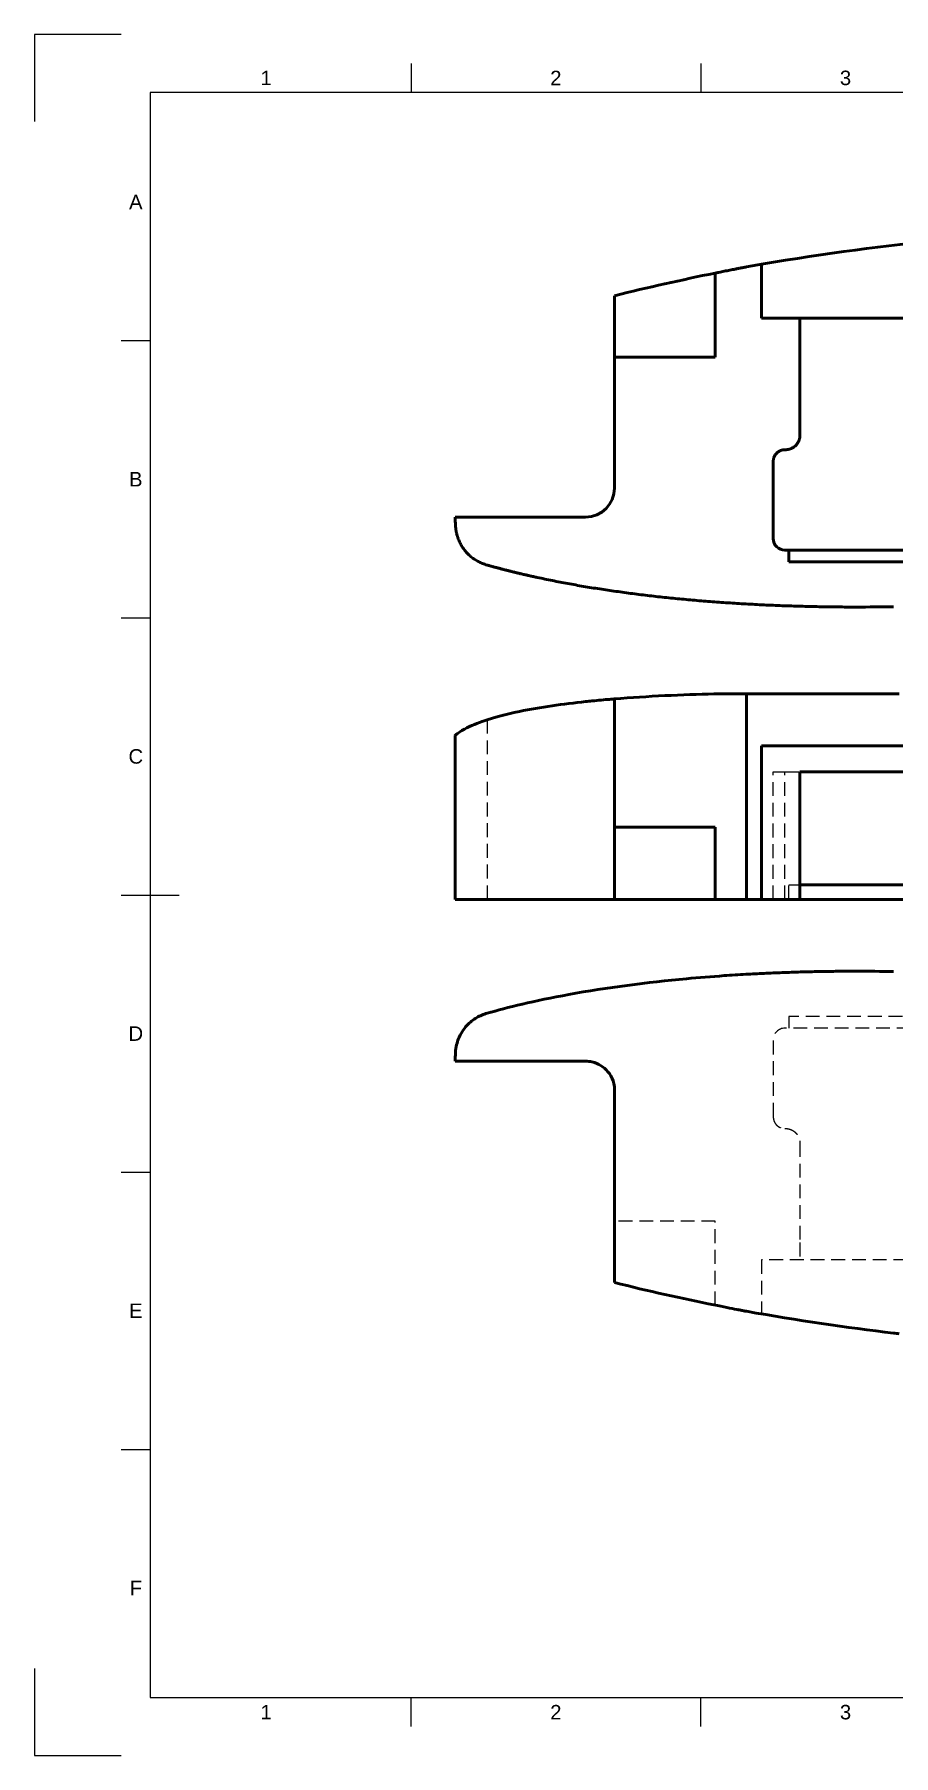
# Model space of a CAD drawing. Header units: millimetres. Extents: x 0 to 420, y 0 to 297.
# Drawn here: x 0 to 148.3, y 0 to 297 of the extents above; entities that cross this region are included whole.
import ezdxf
from ezdxf.enums import TextEntityAlignment as Align

# ---------------------------------------------------------------- set-up
doc = ezdxf.new("R2010")
doc.units = ezdxf.units.MM
doc.header["$LTSCALE"] = 0.75
doc.linetypes.add('HIDDEN2', pattern=[4.7625, 3.175, -1.5875])
for name, color, linetype, lineweight in [('Border', 7, 'Continuous', 25), ('Sichtbar', 7, 'Continuous', 50), ('Verdeckt', 7, 'HIDDEN2', 25)]:
    doc.layers.add(name, color=color, linetype=linetype, lineweight=lineweight)
doc.styles.add('FusionTitle', font='arial.ttf')

# ---------------------------------------------------------------- blocks, each defined once
blk = doc.blocks.new('ISO_A3_SHEET')
at = {"layer": 'Border'}
for p, q in [((65, 292), (65, 287)), ((115, 292), (115, 287)), ((410, 287), (20, 287)), ((20, 287), (20, 10)), ((15, 244.16666), (20, 244.16666)), ((15, 196.33333), (20, 196.33333)), ((15, 148.5), (25, 148.5)), ((15, 100.66667), (20, 100.66667)), ((15, 52.83334), (20, 52.83334)), ((20, 10), (410, 10)), ((65, 5), (65, 10)), ((115, 5), (115, 10))]:
    blk.add_line(p, q, dxfattribs=at)
at = {"layer": 'Defpoints'}
for p, q in [((15, 297), (0, 297)), ((0, 297), (0, 282)), ((0, 15), (0, 0)), ((0, 0), (15, 0))]:
    blk.add_line(p, q, dxfattribs=at)
at = {"layer": 'Border', "style": 'FusionTitle'}
for s, p in [('1', (40, 289.5)), ('2', (90, 289.5)), ('3', (140, 289.5)), ('A', (17.5, 268.08333)), ('B', (17.5, 220.25)), ('C', (17.5, 172.41667)), ('D', (17.5, 124.58334)), ('E', (17.5, 76.75001)), ('F', (17.5, 28.91668)), ('1', (40, 7.5)), ('2', (90, 7.5)), ('3', (140, 7.5))]:
    blk.add_text(s, height=2.5, dxfattribs=at).set_placement(p, align=Align.MIDDLE)

msp = doc.modelspace()

# ---------------------------------------------------------------- linework, layer by layer
at = {"layer": 'Sichtbar', "extrusion": (-1, -2e-16, 0)}
for p, q in [((117.51, 255.82, 17.75), (117.51, 241.32, 17.75)), ((125.51, 248.01, 17.75), (125.51, 257.33, 17.75)), ((100.13, 251.91, 5.25), (100.13, 241.32, 5.25)), ((132.13, 248.01, 17.75), (125.51, 248.01, 17.75)), ((132.13, 245.01, 17.75), (132.13, 248.01, 17.75)), ((132.13, 248.01, -4.25), (211.88, 248.01, -4.25)), ((132.13, 227.84, 17.75), (132.13, 245.01, 17.75)), ((100.13, 241.32, 17.75), (100.13, 218.72, 17.75)), ((117.51, 241.32, 17.75), (100.13, 241.32, 17.75)), ((129.53, 225.34, 17.75), (129.63, 225.34, 17.75)), ((95.13, 213.72, 17.75), (72.6, 213.72, 17.75)), ((130.2, 206.01, 17.75), (130.2, 208.01, 17.75)), ((122.9, 183.23, 26.03), (122.9, 147.73, 26.03)), ((132.13, 147.73, 17.16), (132.13, 169.73, 17.16)), ((132.13, 169.73, 17.16), (211.88, 169.73, 17.16)), ((100.13, 160.23, 10.46), (100.13, 147.73, 10.46)), ((95.13, 147.73, -17.14), (72.6, 147.73, -17.14)), ((117.51, 147.73, 10.46), (100.13, 147.73, 10.46)), ((132.13, 147.73, 17.16), (125.51, 147.73, 17.16))]:
    msp.add_line(p, q, dxfattribs=at)
at = {"layer": 'Sichtbar'}
msp.add_arc((95.13, 218.72, 17.75), 5, 270, 0, dxfattribs=at)
at = {"layer": 'Sichtbar', "extrusion": (-6e-15, -1, 4.503e-13)}
msp.add_arc((95.13, -12.14, -147.73), 5, 270, 0, dxfattribs=at)
at = {"layer": 'Sichtbar'}
for points, knots in [([(125.51, 257.33, -8.75), (147.85, 261.13, -8.75), (166.27, 262.85, -8.75), (198.88, 263.28, -8.75), (207.78, 263.1, -8.75), (212.45, 262.99, -8.75), (212.46, 262.99, -8.75), (212.47, 262.99, -8.75)], [-2.964588, -2.964588, -2.964588, -2.964588, -0.915177, -0.915177, -0.00171, -0.00171, -0.00018, -0.00018, -0.00018, -0.00018]), ([(122.9, 256.88, 17.75), (122.9, 256.88, 17.75), (122.9, 256.88, 17.75), (122.9, 256.88, 17.75), (122.9, 256.88, 17.75), (122.89, 256.88, 17.75), (122.89, 256.88, 17.75), (122.88, 256.88, 17.75), (122.87, 256.88, 17.75), (122.86, 256.87, 17.75), (122.84, 256.87, 17.75), (122.83, 256.87, 17.75), (122.81, 256.86, 17.75), (122.78, 256.86, 17.75), (122.75, 256.85, 17.75), (122.72, 256.85, 17.75), (122.67, 256.84, 17.75), (122.61, 256.82, 17.75), (122.55, 256.81, 17.75), (122.49, 256.8, 17.75), (122.41, 256.79, 17.75), (122.31, 256.77, 17.75), (122.19, 256.74, 17.75), (122.07, 256.72, 17.75), (121.91, 256.69, 17.75), (121.71, 256.65, 17.75), (121.47, 256.61, 17.75), (121.23, 256.56, 17.75), (120.99, 256.51, 17.75), (120.75, 256.46, 17.75), (120.43, 256.4, 17.75), (120.03, 256.32, 17.75), (119.55, 256.23, 17.75), (119.06, 256.13, 17.75), (118.58, 256.03, 17.75), (118.06, 255.93, 17.75), (117.7, 255.86, 17.75), (117.51, 255.82, 17.75)], [0, 0, 0, 0, 0.000376, 0.000753, 0.001507, 0.00226, 0.003014, 0.004521, 0.006029, 0.009044, 0.01206, 0.015076, 0.018092, 0.024126, 0.030161, 0.036197, 0.048274, 0.060357, 0.072446, 0.08454, 0.096639, 0.120856, 0.145094, 0.169355, 0.193638, 0.242269, 0.290986, 0.339789, 0.388676, 0.437646, 0.486699, 0.585048, 0.683713, 0.782687, 0.881961, 0.981527, 1.099821, 1.099821, 1.099821, 1.099821]), ([(129.63, 225.34, 17.75), (129.69, 225.34, 17.75), (129.8, 225.34, 17.75), (129.97, 225.36, 17.75), (130.14, 225.39, 17.75), (130.3, 225.43, 17.75), (130.45, 225.48, 17.75), (130.61, 225.53, 17.75), (130.75, 225.6, 17.75), (130.94, 225.7, 17.75), (131.16, 225.86, 17.75), (131.36, 226.03, 17.75), (131.51, 226.19, 17.75), (131.61, 226.31, 17.75), (131.71, 226.44, 17.75), (131.79, 226.58, 17.75), (131.87, 226.72, 17.75), (131.93, 226.84, 17.75), (131.97, 226.94, 17.75), (132, 227.02, 17.75), (132.02, 227.1, 17.75), (132.04, 227.18, 17.75), (132.06, 227.26, 17.75), (132.08, 227.32, 17.75), (132.09, 227.38, 17.75), (132.1, 227.42, 17.75), (132.1, 227.46, 17.75), (132.11, 227.5, 17.75), (132.12, 227.54, 17.75), (132.12, 227.58, 17.75), (132.12, 227.6, 17.75), (132.12, 227.63, 17.75), (132.13, 227.65, 17.75), (132.13, 227.67, 17.75), (132.13, 227.69, 17.75), (132.13, 227.71, 17.75), (132.13, 227.73, 17.75), (132.13, 227.74, 17.75), (132.13, 227.75, 17.75), (132.13, 227.76, 17.75), (132.13, 227.77, 17.75), (132.13, 227.78, 17.75), (132.13, 227.79, 17.75), (132.13, 227.8, 17.75), (132.13, 227.8, 17.75), (132.13, 227.81, 17.75), (132.13, 227.81, 17.75), (132.13, 227.82, 17.75), (132.13, 227.82, 17.75), (132.13, 227.82, 17.75), (132.13, 227.83, 17.75), (132.13, 227.83, 17.75), (132.13, 227.83, 17.75), (132.13, 227.83, 17.75), (132.13, 227.83, 17.75), (132.13, 227.83, 17.75), (132.13, 227.83, 17.75), (132.13, 227.84, 17.75), (132.13, 227.84, 17.75), (132.13, 227.84, 17.75), (132.13, 227.84, 17.75), (132.13, 227.84, 17.75), (132.13, 227.84, 17.75), (132.13, 227.84, 17.75), (132.13, 227.84, 17.75), (132.13, 227.84, 17.75), (132.13, 227.84, 17.75), (132.13, 227.84, 17.75), (132.13, 227.84, 17.75), (132.13, 227.84, 17.75), (132.13, 227.84, 17.75), (132.13, 227.84, 17.75), (132.13, 227.84, 17.75)], [-0.7849638, -0.7849638, -0.7849638, -0.7849638, -0.7507987, -0.7170834, -0.6837462, -0.6507236, -0.6179595, -0.5854048, -0.553017, -0.5207592, -0.4565425, -0.3925074, -0.3604851, -0.328441, -0.2963524, -0.2641943, -0.2319387, -0.1995537, -0.1832993, -0.1669983, -0.1506452, -0.1342341, -0.1177588, -0.1012124, -0.0929101, -0.0845872, -0.0762428, -0.067876, -0.0594856, -0.0510707, -0.0468536, -0.0426299, -0.0383995, -0.0341623, -0.0299181, -0.0256668, -0.0214081, -0.019276, -0.017142, -0.0150061, -0.0128683, -0.0107285, -0.0096579, -0.0085868, -0.0075152, -0.0064431, -0.0053705, -0.0042974, -0.0037607, -0.0032238, -0.0026868, -0.0021497, -0.0018811, -0.0016125, -0.0013438, -0.0010751, -0.0008063, -0.000672, -0.0005376, -0.0004032, -0.000336, -0.0002688, -0.0002016, -0.0001344, -0.0001008, -0.0000672, -0.0000504, -0.0000336, -0.0000168, -0.0000083, -0.0000041, 0, 0, 0, 0]), ([(127.53, 223.34, 17.75), (127.53, 223.38, 17.75), (127.53, 223.47, 17.75), (127.54, 223.61, 17.75), (127.57, 223.74, 17.75), (127.61, 223.91, 17.75), (127.68, 224.12, 17.75), (127.8, 224.35, 17.75), (127.94, 224.56, 17.75), (128.08, 224.72, 17.75), (128.21, 224.84, 17.75), (128.31, 224.92, 17.75), (128.41, 225, 17.75), (128.52, 225.07, 17.75), (128.63, 225.13, 17.75), (128.73, 225.17, 17.75), (128.81, 225.21, 17.75), (128.87, 225.23, 17.75), (128.93, 225.25, 17.75), (129, 225.27, 17.75), (129.06, 225.28, 17.75), (129.13, 225.3, 17.75), (129.18, 225.31, 17.75), (129.22, 225.32, 17.75), (129.26, 225.32, 17.75), (129.29, 225.32, 17.75), (129.32, 225.33, 17.75), (129.35, 225.33, 17.75), (129.37, 225.33, 17.75), (129.39, 225.33, 17.75), (129.41, 225.34, 17.75), (129.43, 225.34, 17.75), (129.44, 225.34, 17.75), (129.46, 225.34, 17.75), (129.47, 225.34, 17.75), (129.48, 225.34, 17.75), (129.49, 225.34, 17.75), (129.49, 225.34, 17.75), (129.5, 225.34, 17.75), (129.5, 225.34, 17.75), (129.51, 225.34, 17.75), (129.51, 225.34, 17.75), (129.51, 225.34, 17.75), (129.52, 225.34, 17.75), (129.52, 225.34, 17.75), (129.52, 225.34, 17.75), (129.52, 225.34, 17.75), (129.52, 225.34, 17.75), (129.52, 225.34, 17.75), (129.53, 225.34, 17.75), (129.53, 225.34, 17.75), (129.53, 225.34, 17.75), (129.53, 225.34, 17.75), (129.53, 225.34, 17.75), (129.53, 225.34, 17.75), (129.53, 225.34, 17.75), (129.53, 225.34, 17.75), (129.53, 225.34, 17.75), (129.53, 225.34, 17.75)], [-0.6279433, -0.6279433, -0.6279433, -0.6279433, -0.6006105, -0.5736378, -0.5469678, -0.5205498, -0.4683239, -0.4166362, -0.3652649, -0.3140389, -0.2884218, -0.262787, -0.2371162, -0.2113892, -0.1855837, -0.1596739, -0.1466692, -0.1336269, -0.1205428, -0.1074121, -0.0942297, -0.0809901, -0.0676877, -0.0610108, -0.0543157, -0.0476018, -0.0408682, -0.0341139, -0.0307287, -0.027338, -0.0239417, -0.0205396, -0.0171317, -0.0137178, -0.0120086, -0.0102978, -0.0085855, -0.0068716, -0.0060141, -0.0051561, -0.0042978, -0.003439, -0.0025799, -0.0021502, -0.0017203, -0.0012904, -0.0010754, -0.0008604, -0.0006453, -0.0004302, -0.0003227, -0.0002151, -0.0001613, -0.0001075, -0.0000538, -0.0000269, -0.0000134, 0, 0, 0, 0]), ([(130.2, 208.01, 17.75), (129.98, 208.01, 17.75), (129.75, 208.01, 17.75), (129.53, 208.01, 17.75), (128.43, 208.01, 17.75), (127.53, 208.91, 17.75), (127.53, 210.01, 17.75), (127.53, 215.92, 17.75), (127.53, 217.44, 17.75), (127.53, 223.34, 17.75)], [-0.1054936, -0.1054936, -0.1054936, -0.1054936, -0.1052632, -0.1052632, -0.1052632, -0.0526316, -0.0526316, -0.0526316, 0, 0, 0, 0]), ([(72.68, 212.27, 17.75), (72.68, 212.27, 17.75), (72.68, 212.27, 17.75), (72.68, 212.27, 17.75), (72.68, 212.27, 17.75), (72.68, 212.27, 17.75), (72.68, 212.27, 17.75), (72.68, 212.27, 17.75), (72.68, 212.27, 17.75), (72.68, 212.26, 17.75), (72.68, 212.26, 17.75), (72.68, 212.26, 17.75), (72.68, 212.26, 17.75), (72.68, 212.26, 17.75), (72.68, 212.26, 17.75), (72.68, 212.25, 17.75), (72.68, 212.25, 17.75), (72.68, 212.24, 17.75), (72.68, 212.24, 17.75), (72.68, 212.23, 17.75), (72.68, 212.22, 17.75), (72.68, 212.22, 17.75), (72.68, 212.2, 17.75), (72.68, 212.19, 17.75), (72.68, 212.18, 17.75), (72.69, 212.16, 17.75), (72.69, 212.14, 17.75), (72.69, 212.12, 17.75), (72.69, 212.09, 17.75), (72.69, 212.06, 17.75), (72.69, 212.04, 17.75), (72.7, 212.01, 17.75), (72.7, 211.96, 17.75), (72.71, 211.91, 17.75), (72.71, 211.86, 17.75), (72.72, 211.81, 17.75), (72.72, 211.75, 17.75), (72.73, 211.66, 17.75), (72.75, 211.56, 17.75), (72.76, 211.47, 17.75), (72.78, 211.37, 17.75), (72.8, 211.27, 17.75), (72.81, 211.17, 17.75), (72.84, 211.04, 17.75), (72.88, 210.88, 17.75), (72.92, 210.69, 17.75), (72.97, 210.5, 17.75), (73.03, 210.32, 17.75), (73.09, 210.13, 17.75), (73.18, 209.89, 17.75), (73.3, 209.59, 17.75), (73.46, 209.24, 17.75), (73.64, 208.91, 17.75), (73.84, 208.58, 17.75), (74.05, 208.27, 17.75), (74.28, 207.96, 17.75), (74.53, 207.67, 17.75), (74.79, 207.39, 17.75), (75.06, 207.13, 17.75), (75.35, 206.88, 17.75), (75.65, 206.64, 17.75), (75.97, 206.42, 17.75), (76.3, 206.22, 17.75), (76.64, 206.03, 17.75), (76.99, 205.85, 17.75), (77.36, 205.7, 17.75), (77.74, 205.56, 17.75), (77.99, 205.48, 17.75), (78.13, 205.44, 17.75)], [0, 0, 0, 0, 0.00002, 0.00004, 0.00008, 0.00016, 0.000239, 0.000319, 0.000479, 0.000638, 0.000957, 0.001277, 0.001596, 0.001915, 0.002553, 0.003191, 0.003829, 0.005105, 0.006381, 0.007656, 0.008931, 0.010206, 0.012755, 0.015303, 0.017851, 0.020397, 0.025486, 0.030572, 0.035653, 0.040731, 0.045806, 0.050876, 0.061006, 0.07112, 0.081221, 0.091307, 0.101378, 0.12148, 0.141528, 0.161522, 0.181466, 0.201359, 0.221205, 0.241003, 0.280464, 0.319754, 0.358885, 0.397868, 0.436714, 0.475432, 0.552524, 0.629232, 0.705635, 0.781812, 0.857838, 0.933789, 1.00974, 1.085766, 1.161943, 1.238346, 1.315054, 1.392145, 1.469703, 1.54781, 1.626554, 1.706026, 1.786319, 1.867531, 1.867531, 1.867531, 1.867531]), ([(312.62, 211.24, 17.75), (312.38, 210.97, 17.75), (311.88, 210.45, 17.75), (311.08, 209.73, 17.75), (310.23, 209.06, 17.75), (309.34, 208.45, 17.75), (308.4, 207.9, 17.75), (307.42, 207.41, 17.75), (306.58, 207.06, 17.75), (305.89, 206.82, 17.75), (305.36, 206.65, 17.75), (304.83, 206.5, 17.75), (304.28, 206.37, 17.75), (303.73, 206.26, 17.75), (303.27, 206.19, 17.75), (302.9, 206.14, 17.75), (302.62, 206.1, 17.75), (302.33, 206.08, 17.75), (302.05, 206.05, 17.75), (301.81, 206.04, 17.75), (301.62, 206.03, 17.75), (301.47, 206.02, 17.75), (301.33, 206.02, 17.75), (301.18, 206.01, 17.75), (301.06, 206.01, 17.75), (300.97, 206.01, 17.75), (300.91, 206.01, 17.75), (300.87, 206.01, 17.75), (300.83, 206.01, 17.75), (300.76, 206.01, 17.75), (300.62, 206.01, 17.75), (300.37, 206.01, 17.75), (300, 206.01, 17.75), (299.52, 206.01, 17.75), (298.94, 206.01, 17.75), (298.27, 206.01, 17.75), (297.5, 206.01, 17.75), (296.64, 206.01, 17.75), (295.32, 206.01, 17.75), (293.45, 206.01, 17.75), (290.96, 206.01, 17.75), (288.15, 206.01, 17.75), (285.05, 206.01, 17.75), (281.67, 206.01, 17.75), (278.03, 206.01, 17.75), (274.15, 206.01, 17.75), (270.05, 206.01, 17.75), (264.19, 206.01, 17.75), (256.44, 206.01, 17.75), (246.74, 206.01, 17.75), (236.59, 206.01, 17.75), (226.14, 206.01, 17.75), (215.55, 206.01, 17.75), (204.95, 206.01, 17.75), (194.51, 206.01, 17.75), (184.36, 206.01, 17.75), (171.85, 206.01, 17.75), (158.06, 206.01, 17.75), (144.43, 206.01, 17.75), (135.54, 206.01, 17.75), (131.32, 206.01, 17.75), (130.2, 206.01, 17.75)], [-36.782343, -36.782343, -36.782343, -36.782343, -36.566651, -36.350919, -36.134959, -35.918575, -35.70155, -35.48364, -35.264565, -35.154476, -35.04397, -34.933001, -34.821517, -34.709462, -34.596779, -34.54018, -34.4834, -34.42643, -34.369263, -34.311889, -34.283121, -34.254298, -34.225418, -34.196481, -34.167486, -34.152965, -34.13843, -34.135661, -34.127394, -34.113687, -34.094596, -34.040499, -33.965565, -33.870257, -33.755039, -33.620374, -33.466725, -33.294554, -33.104325, -32.671544, -32.172086, -31.609657, -30.987959, -30.310697, -29.581576, -28.804299, -27.982571, -27.120096, -25.287724, -23.336815, -21.297003, -19.197924, -17.069211, -14.940498, -12.841419, -10.801608, -8.850699, -5.334125, -2.528769, -0.671703, 0, 0, 0, 0]), ([(78.13, 205.44, 17.75), (78.13, 205.44, 17.75), (78.13, 205.44, 17.75), (78.13, 205.44, 17.75), (78.13, 205.44, 17.75), (78.13, 205.44, 17.75), (78.13, 205.44, 17.75), (78.13, 205.44, 17.75), (78.13, 205.44, 17.75), (78.14, 205.44, 17.75), (78.14, 205.44, 17.75), (78.14, 205.44, 17.75), (78.15, 205.43, 17.75), (78.15, 205.43, 17.75), (78.16, 205.43, 17.75), (78.17, 205.43, 17.75), (78.18, 205.42, 17.75), (78.2, 205.42, 17.75), (78.22, 205.41, 17.75), (78.24, 205.41, 17.75), (78.25, 205.4, 17.75), (78.28, 205.4, 17.75), (78.31, 205.39, 17.75), (78.35, 205.38, 17.75), (78.38, 205.37, 17.75), (78.43, 205.35, 17.75), (78.49, 205.34, 17.75), (78.57, 205.32, 17.75), (78.64, 205.3, 17.75), (78.72, 205.27, 17.75), (78.79, 205.25, 17.75), (78.89, 205.23, 17.75), (79.02, 205.19, 17.75), (79.16, 205.15, 17.75), (79.31, 205.11, 17.75), (79.46, 205.07, 17.75), (79.66, 205.02, 17.75), (79.92, 204.95, 17.75), (80.22, 204.87, 17.75), (80.52, 204.79, 17.75), (80.82, 204.71, 17.75), (81.13, 204.63, 17.75), (81.44, 204.55, 17.75), (81.85, 204.45, 17.75), (82.36, 204.32, 17.75), (82.98, 204.17, 17.75), (83.61, 204.02, 17.75), (84.24, 203.87, 17.75), (84.87, 203.72, 17.75), (85.5, 203.58, 17.75), (86.14, 203.43, 17.75), (87.01, 203.25, 17.75), (88.09, 203.02, 17.75), (89.4, 202.75, 17.75), (90.73, 202.49, 17.75), (92.07, 202.24, 17.75), (93.43, 201.99, 17.75), (94.79, 201.76, 17.75), (96.64, 201.45, 17.75), (98.98, 201.09, 17.75), (101.82, 200.69, 17.75), (104.71, 200.31, 17.75), (107.64, 199.97, 17.75), (110.61, 199.66, 17.75), (113.61, 199.38, 17.75), (116.65, 199.13, 17.75), (119.72, 198.91, 17.75), (122.82, 198.72, 17.75), (125.94, 198.55, 17.75), (129.08, 198.42, 17.75), (132.25, 198.32, 17.75), (135.43, 198.24, 17.75), (138.63, 198.2, 17.75), (142.92, 198.18, 17.75), (146.14, 198.21, 17.75), (148.29, 198.25, 17.75)], [0, 0, 0, 0, 0.000059, 0.000119, 0.000239, 0.000479, 0.000719, 0.000958, 0.001438, 0.001917, 0.002876, 0.003835, 0.004794, 0.005753, 0.007671, 0.009589, 0.011507, 0.015345, 0.019183, 0.023022, 0.026861, 0.030701, 0.038384, 0.046069, 0.053757, 0.061447, 0.076837, 0.092238, 0.107649, 0.123072, 0.138506, 0.15395, 0.184873, 0.215839, 0.246849, 0.277903, 0.309, 0.371325, 0.433824, 0.496496, 0.559341, 0.622357, 0.685544, 0.748902, 0.876126, 1.004024, 1.13259, 1.26182, 1.391707, 1.522246, 1.653431, 1.785257, 2.050807, 2.31885, 2.589338, 2.862222, 3.137454, 3.414983, 3.69476, 4.260844, 4.835294, 5.417685, 6.007583, 6.604549, 7.208139, 7.817902, 8.433383, 9.054124, 9.679663, 10.309533, 10.943266, 11.580392, 12.220438, 12.86293, 14.153331, 14.153331, 14.153331, 14.153331]), ([(72.6, 176.03, -17.14), (72.73, 176.14, -17.14), (72.87, 176.25, -17.14), (74, 177.08, -17.14), (75.24, 177.67, -17.14), (78.66, 179.01, -17.14), (81.35, 179.69, -17.14), (87.33, 180.91, -17.14), (91.31, 181.46, -17.14), (95.13, 181.87, -17.14)], [-5.23881, -5.23881, -5.23881, -5.23881, -5.137479, -5.137479, -4.40162, -4.40162, -2.938078, -2.938078, -0.734509, -0.734509, -0.734509, -0.734509]), ([(100.13, 182.34, -12.14), (100.13, 182.34, -12.52), (100.09, 182.33, -12.9), (99.86, 182.31, -13.89), (99.6, 182.29, -14.47), (98.86, 182.23, -15.54), (98.37, 182.19, -16), (97.33, 182.09, -16.66), (96.8, 182.04, -16.89), (95.87, 181.95, -17.1), (95.5, 181.91, -17.14), (95.13, 181.87, -17.14)], [-3.547857, -3.547857, -3.547857, -3.547857, -3.317948, -3.317948, -2.938178, -2.938178, -2.539541, -2.539541, -2.193953, -2.193953, -1.968953, -1.968953, -1.968953, -1.968953]), ([(121.23, 183.23, 25.7), (120.24, 183.23, 25.51), (118.94, 183.22, 25.25), (111.9, 183.08, 23.82), (105.85, 182.81, 22.49), (100.13, 182.34, 21.06)], [0.0184881, 0.0184881, 0.0184881, 0.0184881, 0.0433609, 0.0433609, 0.1249266, 0.1249266, 0.1249266, 0.1249266]), ([(100.13, 182.34, 21.06), (100.13, 176.72, 21.06), (100.13, 171.1, 21.06), (100.13, 163.73, 21.06), (100.13, 161.98, 21.06), (100.13, 160.23, 21.06)], [-6.922222, -6.922222, -6.922222, -6.922222, -3.55, -3.55, -2.5, -2.5, -2.5, -2.5]), ([(72.6, 147.73, -17.14), (72.6, 152.45, -17.14), (72.6, 157.18, -17.14), (72.6, 166.62, -17.14), (72.6, 171.33, -17.14), (72.6, 176.03, -17.14)], [-5.674463, -5.674463, -5.674463, -5.674463, -2.837232, -2.837232, -0.01287, -0.01287, -0.01287, -0.01287]), ([(78.13, 128.1, 13.26), (78.13, 128.1, 13.26), (78.13, 128.1, 13.26), (78.13, 128.1, 13.26), (78.13, 128.1, 13.26), (78.14, 128.1, 13.27), (78.15, 128.1, 13.27), (81.58, 129.08, 14.38), (86.24, 130.23, 15.31), (98.78, 132.53, 16.87), (105.83, 133.44, 17.33), (114.7, 134.25, 17.65), (116.9, 134.43, 17.71), (120.3, 134.67, 17.75), (121.56, 134.75, 17.75), (122.81, 134.82, 17.75)], [0, 0, 0, 0, 0.0000677, 0.0000677, 0.0001167, 0.0001167, 0.0003826, 0.0003826, 0.0805637, 0.0805637, 0.1682719, 0.1682719, 0.1967306, 0.1967306, 0.2136851, 0.2136851, 0.2136851, 0.2136851]), ([(122.81, 134.82, 17.75), (123.85, 134.88, 17.75), (125.94, 134.98, 17.75), (129.08, 135.12, 17.75), (132.25, 135.22, 17.75), (134.48, 135.27, 17.75), (135.65, 135.29, 17.75), (135.76, 135.29, 17.75)], [9.054124, 9.054124, 9.054124, 9.054124, 9.679663, 10.309533, 10.943266, 11.580392, 11.646555, 11.646555, 11.646555, 11.646555]), ([(135.76, 135.29, 17.75), (136.72, 135.31, 17.75), (138.74, 135.34, 17.75), (142.92, 135.36, 17.75), (146.14, 135.33, 17.75), (148.29, 135.29, 17.75)], [11.646555, 11.646555, 11.646555, 11.646555, 12.220438, 12.86293, 14.153331, 14.153331, 14.153331, 14.153331]), ([(72.68, 121.27, 10.62), (72.68, 121.27, 10.62), (72.68, 121.27, 10.62), (72.68, 121.27, 10.62), (72.68, 121.27, 10.62), (72.68, 121.27, 10.62), (72.68, 121.27, 10.62), (72.68, 121.27, 10.62), (72.68, 121.27, 10.62), (72.73, 122.3, 10.66), (72.97, 123.11, 10.85), (73.52, 124.51, 11.23), (74.01, 125.31, 11.54), (75.16, 126.53, 12.13), (75.72, 126.98, 12.38), (76.89, 127.66, 12.84), (77.5, 127.92, 13.06), (78.13, 128.1, 13.26)], [0, 0, 0, 0, 0.0000091, 0.0000091, 0.000026, 0.000026, 0.0000609, 0.0000609, 0.0001895, 0.0001895, 0.0490578, 0.0490578, 0.1232303, 0.1232303, 0.1778618, 0.1778618, 0.2274652, 0.2274652, 0.2274652, 0.2274652]), ([(100.13, 114.82, 16.86), (100.13, 115.2, 16.86), (100.09, 115.58, 16.85), (99.86, 116.57, 16.84), (99.6, 117.16, 16.81), (98.86, 118.22, 16.75), (98.37, 118.68, 16.71), (97.33, 119.35, 16.61), (96.8, 119.57, 16.56), (95.87, 119.78, 16.47), (95.5, 119.82, 16.43), (95.13, 119.82, 16.39)], [-3.547857, -3.547857, -3.547857, -3.547857, -3.317948, -3.317948, -2.938178, -2.938178, -2.539541, -2.539541, -2.193953, -2.193953, -1.968953, -1.968953, -1.968953, -1.968953]), ([(121.23, 76.98, 17.75), (120.24, 77.17, 17.75), (118.94, 77.43, 17.74), (111.9, 78.86, 17.6), (105.85, 80.19, 17.33), (100.13, 81.62, 16.86)], [0.0184881, 0.0184881, 0.0184881, 0.0184881, 0.0433609, 0.0433609, 0.1249266, 0.1249266, 0.1249266, 0.1249266])]:
    msp.add_open_spline(points, degree=3, knots=knots, dxfattribs=at)
for points in [[(100.13, 251.91, 5.25), (105.86, 253.35, 5.25), (111.72, 254.64, 5.25), (117.51, 255.82, 5.25)], [(125.51, 257.33, 17.75), (124.64, 257.18, 17.75), (123.77, 257.03, 17.75), (122.9, 256.88, 17.75)], [(125.51, 147.73, 26.48), (125.51, 156.56, 26.48), (125.51, 165.39, 26.48), (125.51, 174.23, 26.48)], [(117.51, 160.23, 24.96), (117.51, 156.06, 24.96), (117.51, 151.89, 24.96), (117.51, 147.73, 24.96)], [(72.6, 119.82, 10.56), (72.63, 120.3, 10.58), (72.65, 120.79, 10.6), (72.68, 121.27, 10.62)], [(148.29, 72.9, 17.75), (148.61, 72.87, 17.75), (148.93, 72.83, 17.75), (149.26, 72.79, 17.75)]]:
    msp.add_open_spline(points, degree=3, dxfattribs=at)
at = {"layer": 'Sichtbar', "extrusion": (4.3438e-10, 2.2537e-11, -1)}
msp.add_open_spline([(72.6, 213.72, 17.75), (72.63, 213.23, 17.75), (72.65, 212.75, 17.75), (72.68, 212.27, 17.75)], degree=3, dxfattribs=at)
at = {"layer": 'Sichtbar', "extrusion": (1.66e-14, 4.04243e-09, -1)}
msp.add_open_spline([(130.2, 208.01, 15.25), (184.84, 208.01, 15.25), (239.47, 208.01, 15.25), (294.11, 208.01, 15.25)], degree=3, dxfattribs=at)
at = {"layer": 'Sichtbar', "extrusion": (0, 1, 0)}
msp.add_open_spline([(122.9, 183.23, 26.03), (122.9, 183.23, 26.03), (122.9, 183.23, 26.03), (122.9, 183.23, 26.03), (122.9, 183.23, 26.03), (122.89, 183.23, 26.03), (122.89, 183.23, 26.03), (122.88, 183.23, 26.02), (122.87, 183.23, 26.02), (122.86, 183.23, 26.02), (122.84, 183.23, 26.02), (122.83, 183.23, 26.01), (122.81, 183.23, 26.01), (122.78, 183.23, 26.01), (122.75, 183.23, 26), (122.72, 183.23, 25.99), (122.67, 183.23, 25.98), (122.61, 183.23, 25.97), (122.55, 183.23, 25.96), (122.49, 183.23, 25.95), (122.41, 183.23, 25.93), (122.31, 183.23, 25.91), (122.19, 183.23, 25.89), (122.07, 183.23, 25.87), (121.91, 183.23, 25.84), (121.71, 183.23, 25.8), (121.47, 183.23, 25.75), (121.31, 183.23, 25.72), (121.23, 183.23, 25.7)], degree=3, knots=[0, 0, 0, 0, 0.0003764, 0.0007532, 0.0015068, 0.0022604, 0.0030141, 0.0045215, 0.0060289, 0.0090441, 0.0120597, 0.0150756, 0.0180919, 0.0241255, 0.0301606, 0.036197, 0.0482742, 0.0603571, 0.0724456, 0.0845397, 0.0966395, 0.1208558, 0.1450943, 0.169355, 0.1936377, 0.2422685, 0.2909859, 0.3397887, 0.3397887, 0.3397887, 0.3397887], dxfattribs=at)
at = {"layer": 'Sichtbar', "extrusion": (2.602e-13, -1, -1.2757e-12)}
msp.add_open_spline([(122.9, 183.23, 26.03), (131.83, 183.23, 27.59), (140.12, 183.23, 28.83), (148.29, 183.23, 29.78)], degree=3, dxfattribs=at)
at = {"layer": 'Sichtbar', "extrusion": (0, 1, 0)}
for points in [[(148.29, 183.23, 29.78), (148.61, 183.23, 29.82), (148.93, 183.23, 29.85), (149.26, 183.23, 29.89)], [(132.13, 150.23, -22.84), (158.72, 150.23, -22.84), (185.3, 150.23, -22.84), (211.88, 150.23, -22.84)], [(125.51, 147.73, 26.48), (124.64, 147.73, 26.33), (123.77, 147.73, 26.18), (122.9, 147.73, 26.03)]]:
    msp.add_open_spline(points, degree=3, dxfattribs=at)
at = {"layer": 'Sichtbar', "extrusion": (2.17e-14, 1, -6.549e-13)}
msp.add_open_spline([(125.51, 174.23, 26.48), (147.85, 174.23, 30.28), (166.27, 174.23, 32), (198.88, 174.23, 32.42), (207.78, 174.23, 32.25), (212.45, 174.23, 32.14), (212.46, 174.23, 32.14), (212.47, 174.23, 32.14)], degree=3, knots=[-2.964588, -2.964588, -2.964588, -2.964588, -0.915177, -0.915177, -0.00171, -0.00171, -0.00018, -0.00018, -0.00018, -0.00018], dxfattribs=at)
at = {"layer": 'Sichtbar', "extrusion": (-3.708e-13, -1, 2.1174e-12)}
msp.add_open_spline([(100.13, 160.23, 21.06), (105.86, 160.23, 22.49), (111.72, 160.23, 23.79), (117.51, 160.23, 24.96)], degree=3, dxfattribs=at)
at = {"layer": 'Sichtbar', "extrusion": (2.35899e-11, -1, -1.17781e-10)}
msp.add_open_spline([(122.9, 147.73, 26.03), (122.9, 147.73, 26.03), (122.9, 147.73, 26.03), (122.9, 147.73, 26.03), (122.9, 147.73, 26.03), (122.89, 147.73, 26.03), (122.89, 147.73, 26.03), (122.88, 147.73, 26.02), (122.87, 147.73, 26.02), (122.86, 147.73, 26.02), (122.84, 147.73, 26.02), (122.83, 147.73, 26.01), (122.81, 147.73, 26.01), (122.78, 147.73, 26.01), (122.75, 147.73, 26), (122.72, 147.73, 25.99), (122.67, 147.73, 25.98), (122.61, 147.73, 25.97), (122.55, 147.73, 25.96), (122.49, 147.73, 25.95), (122.41, 147.73, 25.93), (122.31, 147.73, 25.91), (122.19, 147.73, 25.89), (122.07, 147.73, 25.87), (121.91, 147.73, 25.84), (121.71, 147.73, 25.8), (121.47, 147.73, 25.75), (121.23, 147.73, 25.7), (120.99, 147.73, 25.66), (120.75, 147.73, 25.61), (120.43, 147.73, 25.55), (120.03, 147.73, 25.47), (119.55, 147.73, 25.37), (119.06, 147.73, 25.28), (118.58, 147.73, 25.18), (118.06, 147.73, 25.07), (117.7, 147.73, 25), (117.51, 147.73, 24.96)], degree=3, knots=[0, 0, 0, 0, 0.000376, 0.000753, 0.001507, 0.00226, 0.003014, 0.004521, 0.006029, 0.009044, 0.01206, 0.015076, 0.018092, 0.024126, 0.030161, 0.036197, 0.048274, 0.060357, 0.072446, 0.08454, 0.096639, 0.120856, 0.145094, 0.169355, 0.193638, 0.242269, 0.290986, 0.339789, 0.388676, 0.437646, 0.486699, 0.585048, 0.683713, 0.782687, 0.881961, 0.981527, 1.099821, 1.099821, 1.099821, 1.099821], dxfattribs=at)
at = {"layer": 'Sichtbar', "extrusion": (1.14e-14, 1, 0)}
msp.add_open_spline([(211.88, 147.73, -24.84), (209.56, 147.73, -24.84), (203.73, 147.73, -24.84), (194.51, 147.73, -24.84), (184.36, 147.73, -24.84), (171.85, 147.73, -24.84), (158.06, 147.73, -24.84), (144.43, 147.73, -24.84), (136.18, 147.73, -24.84), (132.61, 147.73, -24.84), (132.13, 147.73, -24.84)], degree=3, knots=[-16.33619, -16.33619, -16.33619, -16.33619, -14.940498, -12.841419, -10.801608, -8.850699, -5.334125, -2.528769, -0.671703, -0.38631, -0.38631, -0.38631, -0.38631], dxfattribs=at)
at = {"layer": 'Sichtbar', "extrusion": (-9.25e-14, 1, -4.223e-13)}
msp.add_open_spline([(72.6, 119.82, 10.56), (72.73, 119.82, 10.67), (72.87, 119.82, 10.77), (74, 119.82, 11.61), (75.24, 119.82, 12.19), (78.66, 119.82, 13.54), (81.35, 119.82, 14.21), (87.33, 119.82, 15.43), (91.31, 119.82, 15.98), (95.13, 119.82, 16.39)], degree=3, knots=[-5.23881, -5.23881, -5.23881, -5.23881, -5.137479, -5.137479, -4.40162, -4.40162, -2.938078, -2.938078, -0.734509, -0.734509, -0.734509, -0.734509], dxfattribs=at)
at = {"layer": 'Sichtbar', "extrusion": (1, -2.09329e-09, -0.000224914)}
msp.add_open_spline([(100.13, 114.82, 16.86), (100.13, 103.75, 16.86), (100.13, 92.69, 16.86), (100.13, 81.62, 16.86)], degree=3, dxfattribs=at)
at = {"layer": 'Sichtbar', "extrusion": (-1.33805e-10, -6.93282e-10, -1)}
msp.add_open_spline([(122.9, 76.66, 17.75), (122.9, 76.66, 17.75), (122.9, 76.66, 17.75), (122.9, 76.66, 17.75), (122.9, 76.66, 17.75), (122.89, 76.66, 17.75), (122.89, 76.66, 17.75), (122.88, 76.66, 17.75), (122.87, 76.66, 17.75), (122.86, 76.66, 17.75), (122.84, 76.67, 17.75), (122.83, 76.67, 17.75), (122.81, 76.67, 17.75), (122.78, 76.68, 17.75), (122.75, 76.68, 17.75), (122.72, 76.69, 17.75), (122.67, 76.7, 17.75), (122.61, 76.71, 17.75), (122.55, 76.72, 17.75), (122.49, 76.74, 17.75), (122.41, 76.75, 17.75), (122.31, 76.77, 17.75), (122.19, 76.79, 17.75), (122.07, 76.82, 17.75), (121.91, 76.85, 17.75), (121.71, 76.89, 17.75), (121.47, 76.93, 17.75), (121.31, 76.96, 17.75), (121.23, 76.98, 17.75)], degree=3, knots=[0, 0, 0, 0, 0.0003764, 0.0007532, 0.0015068, 0.0022604, 0.0030141, 0.0045215, 0.0060289, 0.0090441, 0.0120597, 0.0150756, 0.0180919, 0.0241255, 0.0301606, 0.036197, 0.0482742, 0.0603571, 0.0724456, 0.0845397, 0.0966395, 0.1208558, 0.1450943, 0.169355, 0.1936377, 0.2422685, 0.2909859, 0.3397887, 0.3397887, 0.3397887, 0.3397887], dxfattribs=at)
at = {"layer": 'Sichtbar', "extrusion": (6.545e-13, 3.701e-12, -1)}
msp.add_open_spline([(122.9, 76.66, 17.75), (131.83, 75.09, 17.75), (140.12, 73.86, 17.75), (148.29, 72.9, 17.75)], degree=3, dxfattribs=at)
at = {"layer": 'Verdeckt', "extrusion": (-1, -2e-16, 0)}
for p, q in [((78.13, 178.74, -25.41), (78.13, 147.73, -25.41)), ((72.68, 176.1, -18.59), (72.68, 147.73, -18.59)), ((72.68, 176.1, -18.59), (72.68, 147.73, -18.59)), ((127.53, 147.73, -7.51), (127.53, 169.73, -7.51)), ((129.53, 147.73, -5.52), (129.53, 169.73, -5.52)), ((129.53, 169.73, -5.52), (129.63, 169.73, -5.52)), ((132.13, 147.73, -3.02), (132.13, 169.73, -3.02)), ((132.13, 169.73, -3.02), (132.13, 169.73, 14.16)), ((132.13, 147.73, -3.02), (132.13, 169.73, -3.02)), ((130.2, 127.52, -15.25), (130.2, 125.53, -15.25)), ((129.53, 108.2, 4.25), (129.63, 108.2, 4.25)), ((132.13, 105.7, 4.25), (132.13, 88.52, 4.25)), ((117.51, 92.22, -5.25), (100.13, 92.22, -5.25)), ((117.51, 77.72, -5.25), (117.51, 92.22, -5.25)), ((132.13, 88.52, 4.25), (132.13, 85.52, 4.25)), ((218.51, 85.52, 8.75), (125.51, 85.52, 8.75)), ((125.51, 85.52, 8.75), (125.51, 76.21, 8.75))]:
    msp.add_line(p, q, dxfattribs=at)
at = {"layer": 'Verdeckt'}
for points, knots in [([(78.13, 178.74, -25.41), (78.13, 178.74, -25.41), (78.13, 178.74, -25.41), (78.13, 178.74, -25.41), (78.13, 178.74, -25.41), (78.14, 178.74, -25.42), (78.15, 178.75, -25.42), (81.58, 179.85, -26.39), (86.24, 180.79, -27.55), (98.78, 182.35, -29.84), (105.83, 182.81, -30.75), (114.7, 183.13, -31.57), (116.9, 183.19, -31.75), (119.77, 183.22, -31.95), (120.5, 183.22, -31.99), (121.23, 183.23, -32.04)], [0, 0, 0, 0, 0.0000677, 0.0000677, 0.0001167, 0.0001167, 0.0003826, 0.0003826, 0.0805637, 0.0805637, 0.1682719, 0.1682719, 0.1967306, 0.1967306, 0.2065821, 0.2065821, 0.2065821, 0.2065821]), ([(72.68, 176.1, -18.59), (72.68, 176.1, -18.59), (72.68, 176.1, -18.59), (72.68, 176.1, -18.59), (72.68, 176.1, -18.59), (72.68, 176.1, -18.59), (72.68, 176.1, -18.59), (72.68, 176.1, -18.59), (72.68, 176.1, -18.59), (72.73, 176.14, -19.62), (72.97, 176.33, -20.43), (73.52, 176.71, -21.82), (74.01, 177.02, -22.63), (75.16, 177.61, -23.85), (75.72, 177.86, -24.3), (76.89, 178.32, -24.98), (77.5, 178.54, -25.23), (78.13, 178.74, -25.41)], [0, 0, 0, 0, 0.0000091, 0.0000091, 0.000026, 0.000026, 0.0000609, 0.0000609, 0.0001895, 0.0001895, 0.0490578, 0.0490578, 0.1232303, 0.1232303, 0.1778618, 0.1778618, 0.2274652, 0.2274652, 0.2274652, 0.2274652]), ([(294.11, 125.53, 4.25), (242.83, 125.53, 4.25), (180.8, 125.53, 4.25), (129.53, 125.53, 4.25), (128.43, 125.53, 4.25), (127.53, 124.63, 4.25), (127.53, 123.53, 4.25), (127.53, 117.62, 4.25), (127.53, 116.1, 4.25), (127.53, 110.2, 4.25)], [-0.1578947, -0.1578947, -0.1578947, -0.1578947, -0.1052632, -0.1052632, -0.1052632, -0.0526316, -0.0526316, -0.0526316, 0, 0, 0, 0]), ([(312.62, 122.3, -15.25), (312.38, 122.57, -15.25), (311.88, 123.09, -15.25), (311.08, 123.81, -15.25), (310.23, 124.48, -15.25), (309.34, 125.09, -15.25), (308.4, 125.64, -15.25), (307.42, 126.13, -15.25), (306.58, 126.48, -15.25), (305.89, 126.72, -15.25), (305.36, 126.89, -15.25), (304.83, 127.03, -15.25), (304.28, 127.16, -15.25), (303.73, 127.27, -15.25), (303.27, 127.35, -15.25), (302.9, 127.4, -15.25), (302.62, 127.43, -15.25), (302.33, 127.46, -15.25), (302.05, 127.48, -15.25), (301.81, 127.5, -15.25), (301.62, 127.51, -15.25), (301.47, 127.51, -15.25), (301.33, 127.52, -15.25), (301.18, 127.52, -15.25), (301.06, 127.52, -15.25), (300.97, 127.52, -15.25), (300.91, 127.52, -15.25), (300.87, 127.52, -15.25), (300.83, 127.52, -15.25), (300.76, 127.52, -15.25), (300.62, 127.52, -15.25), (300.37, 127.52, -15.25), (300, 127.52, -15.25), (299.52, 127.52, -15.25), (298.94, 127.52, -15.25), (298.27, 127.52, -15.25), (297.5, 127.52, -15.25), (296.64, 127.52, -15.25), (295.32, 127.52, -15.25), (293.45, 127.52, -15.25), (290.96, 127.52, -15.25), (288.15, 127.52, -15.25), (285.05, 127.52, -15.25), (281.67, 127.52, -15.25), (278.03, 127.52, -15.25), (274.15, 127.52, -15.25), (270.05, 127.52, -15.25), (264.19, 127.52, -15.25), (256.44, 127.52, -15.25), (246.74, 127.52, -15.25), (236.59, 127.52, -15.25), (226.14, 127.52, -15.25), (215.55, 127.52, -15.25), (204.95, 127.52, -15.25), (194.51, 127.52, -15.25), (184.36, 127.52, -15.25), (171.85, 127.52, -15.25), (158.06, 127.52, -15.25), (144.43, 127.52, -15.25), (135.54, 127.52, -15.25), (131.32, 127.52, -15.25), (130.2, 127.52, -15.25)], [-36.782343, -36.782343, -36.782343, -36.782343, -36.566651, -36.350919, -36.134959, -35.918575, -35.70155, -35.48364, -35.264565, -35.154476, -35.04397, -34.933001, -34.821517, -34.709462, -34.596779, -34.54018, -34.4834, -34.42643, -34.369263, -34.311889, -34.283121, -34.254298, -34.225418, -34.196481, -34.167486, -34.152965, -34.13843, -34.135661, -34.127394, -34.113687, -34.094596, -34.040499, -33.965565, -33.870257, -33.755039, -33.620374, -33.466725, -33.294554, -33.104325, -32.671544, -32.172086, -31.609657, -30.987959, -30.310697, -29.581576, -28.804299, -27.982571, -27.120096, -25.287724, -23.336815, -21.297003, -19.197924, -17.069211, -14.940498, -12.841419, -10.801608, -8.850699, -5.334125, -2.528769, -0.671703, 0, 0, 0, 0]), ([(127.53, 110.2, 4.25), (127.53, 110.15, 4.25), (127.53, 110.06, 4.25), (127.54, 109.93, 4.25), (127.57, 109.8, 4.25), (127.61, 109.63, 4.25), (127.68, 109.42, 4.25), (127.8, 109.19, 4.25), (127.94, 108.97, 4.25), (128.08, 108.81, 4.25), (128.21, 108.7, 4.25), (128.31, 108.62, 4.25), (128.41, 108.54, 4.25), (128.52, 108.47, 4.25), (128.63, 108.41, 4.25), (128.73, 108.36, 4.25), (128.81, 108.33, 4.25), (128.87, 108.31, 4.25), (128.93, 108.29, 4.25), (129, 108.27, 4.25), (129.06, 108.25, 4.25), (129.13, 108.24, 4.25), (129.18, 108.23, 4.25), (129.22, 108.22, 4.25), (129.26, 108.22, 4.25), (129.29, 108.21, 4.25), (129.32, 108.21, 4.25), (129.35, 108.21, 4.25), (129.37, 108.2, 4.25), (129.39, 108.2, 4.25), (129.41, 108.2, 4.25), (129.43, 108.2, 4.25), (129.44, 108.2, 4.25), (129.46, 108.2, 4.25), (129.47, 108.2, 4.25), (129.48, 108.2, 4.25), (129.49, 108.2, 4.25), (129.49, 108.2, 4.25), (129.5, 108.2, 4.25), (129.5, 108.2, 4.25), (129.51, 108.2, 4.25), (129.51, 108.2, 4.25), (129.51, 108.2, 4.25), (129.52, 108.2, 4.25), (129.52, 108.2, 4.25), (129.52, 108.2, 4.25), (129.52, 108.2, 4.25), (129.52, 108.2, 4.25), (129.52, 108.2, 4.25), (129.53, 108.2, 4.25), (129.53, 108.2, 4.25), (129.53, 108.2, 4.25), (129.53, 108.2, 4.25), (129.53, 108.2, 4.25), (129.53, 108.2, 4.25), (129.53, 108.2, 4.25), (129.53, 108.2, 4.25), (129.53, 108.2, 4.25), (129.53, 108.2, 4.25)], [-0.6279433, -0.6279433, -0.6279433, -0.6279433, -0.6006105, -0.5736378, -0.5469678, -0.5205498, -0.4683239, -0.4166362, -0.3652649, -0.3140389, -0.2884218, -0.262787, -0.2371162, -0.2113892, -0.1855837, -0.1596739, -0.1466692, -0.1336269, -0.1205428, -0.1074121, -0.0942297, -0.0809901, -0.0676877, -0.0610108, -0.0543157, -0.0476018, -0.0408682, -0.0341139, -0.0307287, -0.027338, -0.0239417, -0.0205396, -0.0171317, -0.0137178, -0.0120086, -0.0102978, -0.0085855, -0.0068716, -0.0060141, -0.0051561, -0.0042978, -0.003439, -0.0025799, -0.0021502, -0.0017203, -0.0012904, -0.0010754, -0.0008604, -0.0006453, -0.0004302, -0.0003227, -0.0002151, -0.0001613, -0.0001075, -0.0000538, -0.0000269, -0.0000134, 0, 0, 0, 0]), ([(129.63, 108.2, 4.25), (129.69, 108.2, 4.25), (129.8, 108.19, 4.25), (129.97, 108.18, 4.25), (130.14, 108.15, 4.25), (130.3, 108.11, 4.25), (130.45, 108.06, 4.25), (130.61, 108, 4.25), (130.75, 107.94, 4.25), (130.94, 107.83, 4.25), (131.16, 107.68, 4.25), (131.36, 107.5, 4.25), (131.51, 107.35, 4.25), (131.61, 107.23, 4.25), (131.71, 107.1, 4.25), (131.79, 106.96, 4.25), (131.87, 106.82, 4.25), (131.93, 106.7, 4.25), (131.97, 106.59, 4.25), (132, 106.52, 4.25), (132.02, 106.44, 4.25), (132.04, 106.36, 4.25), (132.06, 106.28, 4.25), (132.08, 106.21, 4.25), (132.09, 106.16, 4.25), (132.1, 106.12, 4.25), (132.1, 106.08, 4.25), (132.11, 106.04, 4.25), (132.12, 106, 4.25), (132.12, 105.96, 4.25), (132.12, 105.93, 4.25), (132.12, 105.91, 4.25), (132.13, 105.89, 4.25), (132.13, 105.87, 4.25), (132.13, 105.85, 4.25), (132.13, 105.83, 4.25), (132.13, 105.81, 4.25), (132.13, 105.8, 4.25), (132.13, 105.78, 4.25), (132.13, 105.77, 4.25), (132.13, 105.76, 4.25), (132.13, 105.75, 4.25), (132.13, 105.75, 4.25), (132.13, 105.74, 4.25), (132.13, 105.74, 4.25), (132.13, 105.73, 4.25), (132.13, 105.73, 4.25), (132.13, 105.72, 4.25), (132.13, 105.72, 4.25), (132.13, 105.71, 4.25), (132.13, 105.71, 4.25), (132.13, 105.71, 4.25), (132.13, 105.71, 4.25), (132.13, 105.71, 4.25), (132.13, 105.71, 4.25), (132.13, 105.7, 4.25), (132.13, 105.7, 4.25), (132.13, 105.7, 4.25), (132.13, 105.7, 4.25), (132.13, 105.7, 4.25), (132.13, 105.7, 4.25), (132.13, 105.7, 4.25), (132.13, 105.7, 4.25), (132.13, 105.7, 4.25), (132.13, 105.7, 4.25), (132.13, 105.7, 4.25), (132.13, 105.7, 4.25), (132.13, 105.7, 4.25), (132.13, 105.7, 4.25), (132.13, 105.7, 4.25), (132.13, 105.7, 4.25), (132.13, 105.7, 4.25), (132.13, 105.7, 4.25)], [-0.7849638, -0.7849638, -0.7849638, -0.7849638, -0.7507987, -0.7170834, -0.6837462, -0.6507236, -0.6179595, -0.5854048, -0.553017, -0.5207592, -0.4565425, -0.3925074, -0.3604851, -0.328441, -0.2963524, -0.2641943, -0.2319387, -0.1995537, -0.1832993, -0.1669983, -0.1506452, -0.1342341, -0.1177588, -0.1012124, -0.0929101, -0.0845872, -0.0762428, -0.067876, -0.0594856, -0.0510707, -0.0468536, -0.0426299, -0.0383995, -0.0341623, -0.0299181, -0.0256668, -0.0214081, -0.019276, -0.017142, -0.0150061, -0.0128683, -0.0107285, -0.0096579, -0.0085868, -0.0075152, -0.0064431, -0.0053705, -0.0042974, -0.0037607, -0.0032238, -0.0026868, -0.0021497, -0.0018811, -0.0016125, -0.0013438, -0.0010751, -0.0008063, -0.000672, -0.0005376, -0.0004032, -0.000336, -0.0002688, -0.0002016, -0.0001344, -0.0001008, -0.0000672, -0.0000504, -0.0000336, -0.0000168, -0.0000083, -0.0000041, 0, 0, 0, 0])]:
    msp.add_open_spline(points, degree=3, knots=knots, dxfattribs=at)
for points in [[(72.6, 176.03, -17.14), (72.63, 176.06, -17.62), (72.65, 176.08, -18.1), (72.68, 176.1, -18.59)], [(130.2, 147.73, -22.84), (130.2, 148.56, -22.84), (130.2, 149.39, -22.84), (130.2, 150.23, -22.84)]]:
    msp.add_open_spline(points, degree=3, dxfattribs=at)
at = {"layer": 'Verdeckt', "extrusion": (-7.587e-13, 1, 3.04e-13)}
msp.add_open_spline([(127.53, 169.73, -7.51), (127.53, 169.73, -7.47), (127.53, 169.73, -7.38), (127.54, 169.73, -7.24), (127.57, 169.73, -7.11), (127.61, 169.73, -6.94), (127.68, 169.73, -6.74), (127.8, 169.73, -6.5), (127.94, 169.73, -6.29), (128.08, 169.73, -6.13), (128.21, 169.73, -6.01), (128.31, 169.73, -5.93), (128.41, 169.73, -5.86), (128.52, 169.73, -5.79), (128.63, 169.73, -5.73), (128.73, 169.73, -5.68), (128.81, 169.73, -5.65), (128.87, 169.73, -5.63), (128.93, 169.73, -5.6), (129, 169.73, -5.59), (129.06, 169.73, -5.57), (129.13, 169.73, -5.56), (129.18, 169.73, -5.55), (129.22, 169.73, -5.54), (129.26, 169.73, -5.53), (129.29, 169.73, -5.53), (129.32, 169.73, -5.53), (129.35, 169.73, -5.52), (129.37, 169.73, -5.52), (129.39, 169.73, -5.52), (129.41, 169.73, -5.52), (129.43, 169.73, -5.52), (129.44, 169.73, -5.52), (129.46, 169.73, -5.52), (129.47, 169.73, -5.52), (129.48, 169.73, -5.52), (129.49, 169.73, -5.52), (129.49, 169.73, -5.52), (129.5, 169.73, -5.52), (129.5, 169.73, -5.52), (129.51, 169.73, -5.52), (129.51, 169.73, -5.52), (129.51, 169.73, -5.52), (129.52, 169.73, -5.52), (129.52, 169.73, -5.52), (129.52, 169.73, -5.52), (129.52, 169.73, -5.52), (129.52, 169.73, -5.52), (129.52, 169.73, -5.52), (129.53, 169.73, -5.52), (129.53, 169.73, -5.52), (129.53, 169.73, -5.52), (129.53, 169.73, -5.52), (129.53, 169.73, -5.52), (129.53, 169.73, -5.52), (129.53, 169.73, -5.52), (129.53, 169.73, -5.52), (129.53, 169.73, -5.52), (129.53, 169.73, -5.52)], degree=3, knots=[-0.6279433, -0.6279433, -0.6279433, -0.6279433, -0.6006105, -0.5736378, -0.5469678, -0.5205498, -0.4683239, -0.4166362, -0.3652649, -0.3140389, -0.2884218, -0.262787, -0.2371162, -0.2113892, -0.1855837, -0.1596739, -0.1466692, -0.1336269, -0.1205428, -0.1074121, -0.0942297, -0.0809901, -0.0676877, -0.0610108, -0.0543157, -0.0476018, -0.0408682, -0.0341139, -0.0307287, -0.027338, -0.0239417, -0.0205396, -0.0171317, -0.0137178, -0.0120086, -0.0102978, -0.0085855, -0.0068716, -0.0060141, -0.0051561, -0.0042978, -0.003439, -0.0025799, -0.0021502, -0.0017203, -0.0012904, -0.0010754, -0.0008604, -0.0006453, -0.0004302, -0.0003227, -0.0002151, -0.0001613, -0.0001075, -0.0000538, -0.0000269, -0.0000134, 0, 0, 0, 0], dxfattribs=at)
at = {"layer": 'Verdeckt', "extrusion": (-6.335e-13, 1, 2.698e-13)}
msp.add_open_spline([(129.63, 169.73, -5.52), (129.69, 169.73, -5.52), (129.8, 169.73, -5.51), (129.97, 169.73, -5.49), (130.14, 169.73, -5.47), (130.3, 169.73, -5.43), (130.45, 169.73, -5.38), (130.61, 169.73, -5.32), (130.75, 169.73, -5.25), (130.94, 169.73, -5.15), (131.16, 169.73, -5), (131.36, 169.73, -4.82), (131.51, 169.73, -4.67), (131.61, 169.73, -4.54), (131.71, 169.73, -4.41), (131.79, 169.73, -4.28), (131.87, 169.73, -4.13), (131.93, 169.73, -4.01), (131.97, 169.73, -3.91), (132, 169.73, -3.83), (132.02, 169.73, -3.76), (132.04, 169.73, -3.68), (132.06, 169.73, -3.6), (132.08, 169.73, -3.53), (132.09, 169.73, -3.48), (132.1, 169.73, -3.44), (132.1, 169.73, -3.39), (132.11, 169.73, -3.35), (132.12, 169.73, -3.31), (132.12, 169.73, -3.28), (132.12, 169.73, -3.25), (132.12, 169.73, -3.23), (132.13, 169.73, -3.21), (132.13, 169.73, -3.19), (132.13, 169.73, -3.16), (132.13, 169.73, -3.14), (132.13, 169.73, -3.13), (132.13, 169.73, -3.11), (132.13, 169.73, -3.1), (132.13, 169.73, -3.09), (132.13, 169.73, -3.08), (132.13, 169.73, -3.07), (132.13, 169.73, -3.06), (132.13, 169.73, -3.06), (132.13, 169.73, -3.05), (132.13, 169.73, -3.05), (132.13, 169.73, -3.04), (132.13, 169.73, -3.04), (132.13, 169.73, -3.03), (132.13, 169.73, -3.03), (132.13, 169.73, -3.03), (132.13, 169.73, -3.03), (132.13, 169.73, -3.02), (132.13, 169.73, -3.02), (132.13, 169.73, -3.02), (132.13, 169.73, -3.02), (132.13, 169.73, -3.02), (132.13, 169.73, -3.02), (132.13, 169.73, -3.02), (132.13, 169.73, -3.02), (132.13, 169.73, -3.02), (132.13, 169.73, -3.02), (132.13, 169.73, -3.02), (132.13, 169.73, -3.02), (132.13, 169.73, -3.02), (132.13, 169.73, -3.02), (132.13, 169.73, -3.02)], degree=3, knots=[-0.7849638, -0.7849638, -0.7849638, -0.7849638, -0.7507987, -0.7170834, -0.6837462, -0.6507236, -0.6179595, -0.5854048, -0.553017, -0.5207592, -0.4565425, -0.3925074, -0.3604851, -0.328441, -0.2963524, -0.2641943, -0.2319387, -0.1995537, -0.1832993, -0.1669983, -0.1506452, -0.1342341, -0.1177588, -0.1012124, -0.0929101, -0.0845872, -0.0762428, -0.067876, -0.0594856, -0.0510707, -0.0468536, -0.0426299, -0.0383995, -0.0341623, -0.0299181, -0.0256668, -0.0214081, -0.019276, -0.017142, -0.0150061, -0.0128683, -0.0107285, -0.0096579, -0.0085868, -0.0075152, -0.0064431, -0.0053705, -0.0042974, -0.0037607, -0.0032238, -0.0026868, -0.0021497, -0.0018811, -0.0016125, -0.0013438, -0.0010751, -0.0008063, -0.000672, -0.0005376, -0.0004032, -0.000336, -0.0002688, -0.0002016, -0.0001344, -0.0001008, -0.0000764, -0.0000764, -0.0000764, -0.0000764], dxfattribs=at)
at = {"layer": 'Verdeckt', "extrusion": (0, 1, 0)}
for points in [[(132.13, 169.73, -3.02), (132.13, 169.73, -3.02), (132.13, 169.73, -3.02), (132.13, 169.73, -3.02)], [(130.2, 150.23, -22.84), (130.85, 150.23, -22.84), (131.49, 150.23, -22.84), (132.13, 150.23, -22.84)]]:
    msp.add_open_spline(points, degree=3, dxfattribs=at)

# ---------------------------------------------------------------- block references
at = {"layer": 'Border'}
msp.add_blockref('ISO_A3_SHEET', (0, 0), dxfattribs=at)

doc.saveas('drawing.dxf')
